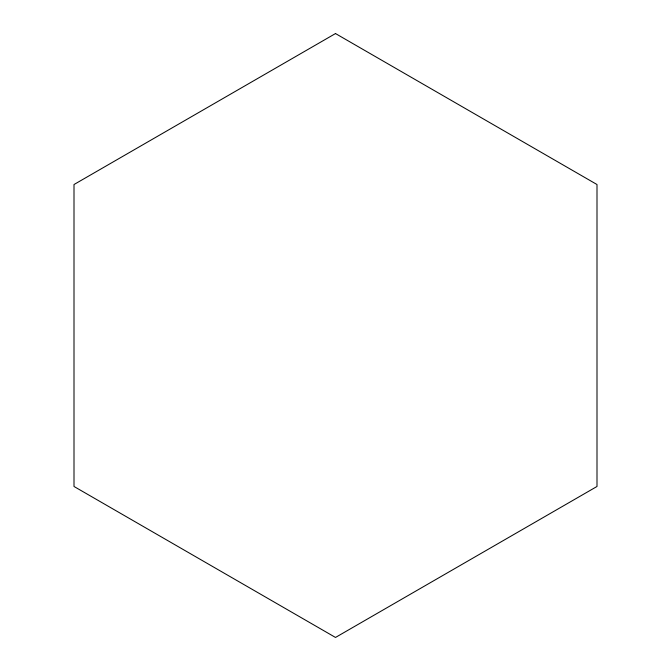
<?xml version="1.0" encoding="UTF-8"?>
<svg xmlns="http://www.w3.org/2000/svg" width="671" height="671" viewBox="0 0 671 671"><rect width="100%" height="100%" fill="white"/><g stroke="black" fill="none" stroke-linecap="round" stroke-linejoin="round"><path stroke-width="1.01" d="M335.5 33.55L74.003 184.525L74.003 486.475L335.5 637.45L596.997 486.475L596.997 184.525L335.5 33.55"/></g></svg>
